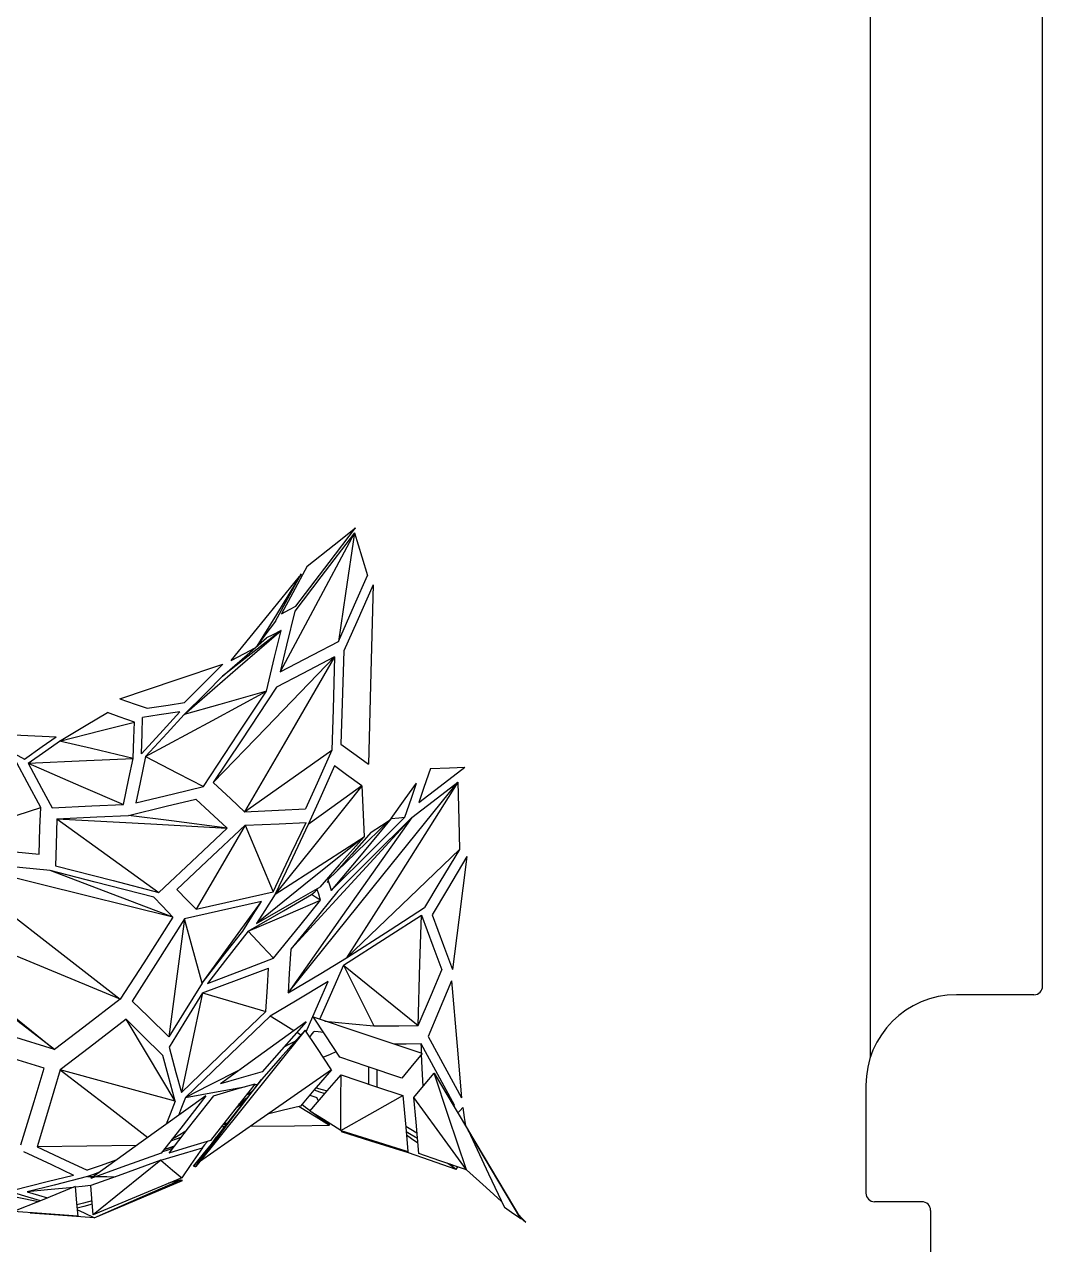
# Model space of a CAD drawing. Header units: millimetres. Extents: x -473 to 157, y -330 to 331.
# Drawn here: x 39.1 to 157.3, y -213 to -71.5 of the extents above; entities that cross this region are included whole.
import ezdxf

# ---------------------------------------------------------------- set-up
doc = ezdxf.new("R2010")
doc.units = ezdxf.units.MM

msp = doc.modelspace()

# ---------------------------------------------------------------- linework, layer by layer
at = {"color": 7, "linetype": 'Continuous', "lineweight": 25}
for p, q in [((137.25, -28.2), (137.25, -191.3)), ((157.25, -183), (157.25, -36.5)), ((156.25, -184), (147.25, -184)), ((136.75, -194.5), (136.75, -207)), ((143.25, -208), (137.75, -208)), ((144.25, -209), (144.25, -230))]:
    msp.add_line(p, q, dxfattribs=at)
at = {"color": 7, "linetype": 'Continuous'}
msp.add_line((52.16, -201.49), (40.62, -201.62), dxfattribs=at)
at = {"color": 7, "linetype": 'Continuous', "flags": 128}
for points in [[(70.64, -138.95), (74.51, -133.88), (77.56, -129.86)], [(71.96, -134.32), (75.08, -131.84), (77.56, -129.86)], [(77.43, -130.43), (72.59, -139.48), (68.82, -146.55)], [(77.43, -130.43), (73.54, -135.54), (70.5, -139.52)], [(77.43, -130.43), (76.38, -137.49), (75.56, -143.05)], [(77.43, -130.43), (78.28, -133.21), (78.95, -135.4)], [(71.96, -134.32), (70.28, -137.41), (68.96, -139.83)], [(63.12, -145.24), (67.55, -139.82), (71.06, -135.51)], [(71.26, -135.19), (68.37, -139.9), (66.1, -143.58)], [(68.26, -140.69), (69.94, -137.61), (71.26, -135.19)], [(70.92, -135.8), (71.1, -135.52), (71.23, -135.3)], [(71.13, -135.43), (71.19, -135.36), (71.23, -135.3)], [(75.56, -143.05), (77.45, -138.77), (78.95, -135.4)], [(79.59, -136.48), (77.69, -140.77), (76.2, -144.13)], [(79.59, -136.48), (79.29, -148.1), (79.05, -157.26)], [(70.5, -139.52), (69.56, -143.46), (68.82, -146.55)], [(68.96, -139.83), (69.9, -139.34), (70.64, -138.95)], [(68.26, -140.69), (67.05, -142.31), (66.1, -143.58)], [(57.68, -151.51), (63.91, -146.11), (68.91, -141.77)], [(68.91, -141.77), (65.09, -144.75), (62.13, -147.05)], [(62.13, -147.05), (64.98, -144.59), (67.24, -142.63)], [(67.22, -148.79), (68.17, -144.86), (68.91, -141.77)], [(68.91, -141.77), (67.97, -142.25), (67.24, -142.63)], [(63.12, -145.24), (64.68, -144.42), (65.92, -143.77)], [(66.15, -143.57), (66.26, -143.4), (66.34, -143.26)], [(68.82, -146.55), (72.58, -144.6), (75.56, -143.05)], [(76.2, -144.13), (76.01, -150.18), (75.86, -154.94)], [(50.23, -149.67), (56.85, -147.44), (62.16, -145.65)], [(57.72, -150.1), (60.2, -147.62), (62.16, -145.65)], [(75.13, -144.83), (67.2, -153.03), (61.05, -159.4)], [(75.13, -144.83), (69.26, -154.91), (64.68, -162.78)], [(75.13, -144.83), (71.35, -146.79), (68.39, -148.32)], [(75.13, -144.83), (74.94, -150.87), (74.8, -155.63)], [(57.68, -151.51), (60.17, -149.02), (62.13, -147.05)], [(68.39, -148.32), (64.27, -154.54), (61.05, -159.4)], [(50.23, -149.67), (51.99, -150.29), (53.38, -150.78)], [(53.2, -156.39), (60.96, -152.18), (67.22, -148.79)], [(67.22, -148.79), (61.83, -150.33), (57.68, -151.51)], [(59.9, -159.84), (63.99, -153.67), (67.22, -148.79)], [(43.22, -154.58), (46.32, -152.73), (48.77, -151.27)], [(51.91, -152.4), (50.14, -151.76), (48.77, -151.27)], [(52.72, -156.05), (55.22, -153.33), (57.19, -151.18)], [(57.19, -151.18), (54.76, -151.56), (52.86, -151.85)], [(53.38, -150.78), (55.8, -150.41), (57.72, -150.1)], [(43.22, -154.58), (48.05, -153.37), (51.91, -152.4)], [(51.76, -156.59), (51.84, -154.24), (51.91, -152.4)], [(52.72, -156.05), (52.8, -153.7), (52.86, -151.85)], [(53.2, -156.39), (55.71, -153.66), (57.68, -151.51)], [(33.53, -153.65), (36.67, -155.33), (39.17, -156.67)], [(33.53, -153.65), (38.72, -153.9), (42.83, -154.1)], [(39.17, -156.67), (41.22, -155.23), (42.83, -154.1)], [(39.56, -157.16), (41.61, -155.71), (43.22, -154.58)], [(51.76, -156.59), (46.93, -155.45), (43.22, -154.58)], [(64.68, -162.78), (70.33, -158.79), (74.8, -155.63)], [(74.8, -155.63), (73.09, -159.45), (71.76, -162.44)], [(75.86, -154.94), (77.64, -156.23), (79.05, -157.26)], [(39.56, -157.16), (46.33, -156.85), (51.76, -156.59)], [(50.64, -161.94), (51.27, -158.94), (51.76, -156.59)], [(53.2, -156.39), (52.58, -159.38), (52.08, -161.74)], [(53.2, -156.39), (56.91, -158.3), (59.9, -159.84)], [(41.03, -162.28), (39.46, -159.36), (38.25, -157.11)], [(39.56, -157.16), (41.12, -160.04), (42.36, -162.34)], [(39.56, -157.16), (45.69, -159.8), (50.64, -161.94)], [(75.11, -157.46), (73.41, -161.27), (72.07, -164.27)], [(78.29, -159.78), (76.51, -158.48), (75.11, -157.46)], [(84.89, -161.69), (87.88, -159.41), (90.25, -157.6)], [(86.23, -157.75), (85.48, -159.95), (84.89, -161.69)], [(86.23, -157.75), (88.46, -157.67), (90.25, -157.6)], [(52.08, -161.74), (56.43, -160.69), (59.9, -159.84)], [(61.05, -159.4), (63.08, -161.29), (64.68, -162.78)], [(78.29, -159.78), (72.66, -166.81), (68.24, -172.33)], [(69.74, -183.77), (80.73, -170.15), (89.43, -159.36)], [(78.29, -159.78), (74.8, -162.3), (72.07, -164.27)], [(89.43, -159.36), (82.21, -170.75), (76.52, -179.73)], [(78.29, -159.78), (78.43, -163.09), (78.54, -165.69)], [(81.69, -163.56), (83.32, -161.29), (84.63, -159.47)], [(83.28, -163.41), (84.04, -161.2), (84.63, -159.47)], [(84.07, -163.44), (87.06, -161.17), (89.43, -159.36)], [(89.43, -159.36), (89.52, -163.71), (89.6, -167.14)], [(28.18, -166.43), (35.41, -164.09), (41.03, -162.28)], [(40.84, -167.7), (40.95, -164.65), (41.03, -162.28)], [(42.36, -162.34), (46.98, -162.11), (50.64, -161.94)], [(51.23, -163.2), (55.57, -162.15), (59.03, -161.32)], [(62.65, -164.7), (60.62, -162.8), (59.03, -161.32)], [(64.68, -162.78), (68.63, -162.59), (71.76, -162.44)], [(42.92, -163.59), (42.82, -166.62), (42.75, -169.04)], [(42.92, -163.59), (47.55, -163.37), (51.23, -163.2)], [(42.92, -163.59), (49.45, -168.31), (54.75, -172.13)], [(42.92, -163.59), (53.81, -164.2), (62.65, -164.7)], [(62.65, -164.7), (56.19, -163.85), (51.23, -163.2)], [(64.74, -164.35), (68.69, -164.17), (71.81, -164.03)], [(67.98, -172.08), (70.13, -167.56), (71.81, -164.03)], [(84.07, -163.44), (76.05, -174.82), (69.74, -183.77)], [(84.07, -163.44), (76.16, -172.05), (70.03, -178.73)], [(81.69, -163.56), (77.56, -167.57), (74.34, -170.69)], [(74.73, -171.93), (79.49, -167.18), (83.28, -163.41)], [(81.69, -163.56), (77.81, -168.22), (74.73, -171.93)], [(84.07, -163.44), (79.24, -168.25), (75.49, -171.98)], [(79.38, -165.14), (80.56, -164.37), (81.5, -163.75)], [(81.69, -163.56), (82.57, -163.48), (83.28, -163.41)], [(54.75, -172.13), (59.17, -167.97), (62.65, -164.7)], [(64.74, -164.35), (60.31, -168.52), (56.83, -171.79)], [(64.74, -164.35), (61.57, -169.78), (59.07, -174.08)], [(64.74, -164.35), (66.55, -168.66), (67.98, -172.08)], [(72.07, -164.27), (69.93, -168.78), (68.24, -172.33)], [(79.38, -165.14), (77.11, -167.71), (75.32, -169.74)], [(28.18, -166.43), (35.26, -167.14), (40.84, -167.7)], [(78.54, -165.69), (71.57, -171.31), (66.08, -175.74)], [(68.24, -172.33), (74, -168.62), (78.54, -165.69)], [(78.54, -165.69), (75.67, -168.94), (73.41, -171.51)], [(56.36, -174.99), (41.08, -171.21), (29.4, -168.31)], [(42.13, -169.6), (34.99, -168.88), (29.4, -168.31)], [(29.4, -168.31), (40.86, -177.22), (50.27, -184.52)], [(76.52, -179.73), (83.84, -172.67), (89.6, -167.14)], [(89.6, -167.14), (87.34, -170.92), (85.55, -173.9)], [(90.47, -167.96), (88.21, -171.74), (86.43, -174.72)], [(90.47, -167.96), (89.53, -175.3), (88.79, -181.08)], [(56.36, -174.99), (48.31, -171.94), (42.13, -169.6)], [(54.14, -172.7), (47.37, -170.95), (42.13, -169.6)], [(42.75, -169.04), (49.42, -170.76), (54.75, -172.13)], [(74.38, -170.81), (74.3, -170.89), (74.25, -170.95)], [(74.25, -170.95), (74.32, -170.89), (74.39, -170.83)], [(74.34, -170.69), (74.56, -171.38), (74.73, -171.93)], [(50.27, -184.52), (32.98, -177.37), (19.8, -171.91)], [(19.8, -171.91), (32.36, -182.04), (42.64, -190.34)], [(56.83, -171.79), (58.08, -173.07), (59.07, -174.08)], [(59.07, -174.08), (64.06, -172.96), (67.98, -172.08)], [(65.09, -176.64), (69.2, -174.26), (72.43, -172.39)], [(66.08, -175.74), (70.18, -173.37), (73.41, -171.51)], [(68.24, -172.33), (67.03, -174.24), (66.08, -175.74)], [(75.49, -171.98), (72.43, -175.77), (70.03, -178.73)], [(72.43, -172.39), (72.82, -172.06), (73.12, -171.79)], [(73.49, -173.05), (72.89, -172.68), (72.43, -172.39)], [(73.49, -173.05), (73.28, -172.34), (73.12, -171.79)], [(56.36, -174.99), (55.12, -173.7), (54.14, -172.7)], [(66.64, -173.19), (61.65, -174.31), (57.73, -175.18)], [(59.75, -182.64), (63.64, -177.31), (66.64, -173.19)], [(64.47, -176.61), (65.69, -174.69), (66.64, -173.19)], [(65.09, -176.64), (69.73, -174.65), (73.49, -173.05)], [(68.05, -179.76), (71.1, -176), (73.49, -173.05)], [(76.52, -179.73), (81.57, -176.46), (85.55, -173.9)], [(42.64, -190.34), (31.14, -181.54), (22.41, -174.86)], [(56.36, -174.99), (52.98, -180.29), (50.27, -184.52)], [(57.73, -175.18), (54.35, -180.49), (51.65, -184.73)], [(57.73, -175.18), (56.71, -182.75), (55.89, -188.87)], [(59.75, -182.64), (58.61, -178.43), (57.73, -175.18)], [(76.15, -180.58), (81.21, -177.32), (85.19, -174.76)], [(84.83, -187.58), (85.03, -180.39), (85.19, -174.76)], [(85.19, -174.76), (86.51, -178.32), (87.55, -181.12)], [(86.43, -174.72), (87.75, -178.28), (88.79, -181.08)], [(59.75, -182.64), (62.41, -179.25), (64.47, -176.61)], [(65.09, -176.64), (62.46, -180), (60.37, -182.68)], [(65.09, -176.64), (66.73, -178.37), (68.05, -179.76)], [(70.03, -178.73), (69.87, -181.54), (69.74, -183.77)], [(59.79, -183.79), (64.05, -182.19), (67.47, -180.9)], [(60.37, -182.68), (64.64, -181.06), (68.05, -179.76)], [(67.15, -185.94), (67.33, -183.1), (67.47, -180.9)], [(69.74, -183.77), (73.52, -181.52), (76.52, -179.73)], [(76.15, -180.58), (74.61, -184.09), (73.39, -186.85)], [(76.15, -180.58), (78.11, -184.51), (79.66, -187.62)], [(76.15, -180.58), (81, -184.49), (84.83, -187.58)], [(74.38, -182.48), (70.59, -184.74), (67.64, -186.49)], [(71.83, -188.28), (73.26, -185.03), (74.38, -182.48)], [(84.83, -187.58), (86.35, -183.96), (87.55, -181.12)], [(88.69, -182.39), (87.18, -185.99), (85.99, -188.84)], [(88.69, -182.39), (89.35, -189.96), (89.86, -195.95)], [(59.75, -182.64), (57.6, -186.12), (55.89, -188.87)], [(59.79, -183.79), (57.63, -187.29), (55.92, -190.06)], [(59.79, -183.79), (58.44, -190.19), (57.35, -195.34)], [(59.79, -183.79), (63.85, -184.98), (67.15, -185.94)], [(50.27, -184.52), (46.02, -187.76), (42.64, -190.34)], [(55.89, -188.87), (53.5, -186.54), (51.65, -184.73)], [(57.35, -195.34), (62.83, -190.09), (67.15, -185.94)], [(67.64, -186.49), (62.12, -191.78), (57.81, -195.91)], [(70.39, -188.17), (68.84, -187.22), (67.64, -186.49)], [(85.29, -190.8), (78.22, -188.45), (72.68, -186.61)], [(75.73, -191.24), (74.03, -188.66), (72.68, -186.61)], [(42.64, -190.34), (37.64, -188.8), (33.74, -187.6)], [(50.96, -186.84), (46.69, -190.11), (43.29, -192.71)], [(56.63, -196.34), (53.42, -190.95), (50.96, -186.84)], [(55.21, -191.03), (52.82, -188.67), (50.96, -186.84)], [(71.71, -188.1), (64.52, -197.07), (59.03, -203.92)], [(71.82, -187.14), (66.24, -191.17), (61.88, -194.32)], [(71.71, -188.1), (68.85, -191.33), (66.64, -193.84)], [(71.82, -187.14), (68.95, -190.4), (66.73, -192.92)], [(74.75, -192.69), (73.05, -190.13), (71.71, -188.1)], [(74.01, -187.05), (77.17, -187.37), (79.66, -187.62)], [(79.66, -187.62), (82.56, -187.6), (84.83, -187.58)], [(70.57, -189.39), (69.82, -189.77), (69.24, -190.07)], [(71.21, -188.67), (70.94, -188.5), (70.73, -188.37)], [(72.24, -188.91), (72.53, -188.55), (72.76, -188.26)], [(73.84, -188.38), (73.23, -188.31), (72.76, -188.26)], [(85.99, -188.84), (88.16, -192.82), (89.86, -195.95)], [(41.44, -192.53), (36.42, -190.98), (32.51, -189.76)], [(55.92, -190.06), (56.71, -193), (57.35, -195.34)], [(73.8, -191.25), (74.64, -190.88), (75.3, -190.59)], [(85.17, -189.69), (83.42, -189.71), (82.04, -189.72)], [(85.29, -190.8), (83.97, -192.41), (82.94, -193.66)], [(89.05, -196.81), (86.88, -192.82), (85.17, -189.69)], [(85.22, -190.78), (85.19, -190.17), (85.17, -189.69)], [(85.39, -194.63), (85.3, -192.53), (85.22, -190.88)], [(56.63, -196.34), (55.83, -193.34), (55.21, -191.03)], [(82.94, -193.66), (78.89, -192.3), (75.73, -191.24)], [(79.11, -194.37), (79.11, -193.25), (79.1, -192.37)], [(38.73, -201.42), (40.26, -196.39), (41.44, -192.53)], [(43.29, -192.71), (41.81, -197.65), (40.62, -201.62)], [(56.63, -196.34), (49.1, -194.29), (43.29, -192.71)], [(43.29, -192.71), (48.92, -197.05), (53.46, -200.55)], [(64.2, -192.65), (60.6, -194.48), (57.81, -195.91)], [(74.75, -192.69), (66.1, -198.73), (59.47, -203.37)], [(66.73, -192.92), (64.02, -193.7), (61.88, -194.32)], [(74.75, -192.69), (72.73, -195.07), (71.17, -196.9)], [(72.27, -197.48), (74.27, -195.15), (75.87, -193.27)], [(75.85, -199.73), (75.86, -196.15), (75.87, -193.27)], [(75.87, -193.27), (79.88, -194.63), (83.05, -195.69)], [(80.01, -192.68), (80.02, -193.79), (80.02, -194.67)], [(84.33, -195.91), (85.64, -194.34), (86.68, -193.09)], [(90.42, -204.31), (88.35, -198.11), (86.68, -193.09)], [(86.68, -193.09), (92.36, -202.64), (96.72, -209.97)], [(86.68, -193.09), (88.88, -196.81), (90.6, -199.72)], [(57.81, -195.91), (61.62, -195.22), (64.67, -194.67)], [(59.03, -203.92), (63.26, -198.32), (66.64, -193.84)], [(65.9, -194.31), (62.99, -198.02), (60.73, -200.9)], [(61.06, -195.72), (63.78, -194.92), (65.9, -194.31)], [(66.64, -193.84), (63.72, -197.56), (61.46, -200.44)], [(65.78, -194.46), (66.02, -194.42), (66.21, -194.39)], [(72.76, -195.03), (73.39, -195.25), (73.89, -195.42)], [(72.97, -194.79), (73.7, -194.99), (74.27, -195.15)], [(60.18, -195.72), (52.69, -201.11), (46.86, -205.29)], [(60.18, -195.72), (57.28, -199.46), (55.02, -202.37)], [(56.63, -196.34), (56.05, -197.84), (55.59, -199.02)], [(61.06, -195.72), (58.15, -199.45), (55.9, -202.35)], [(57.81, -195.91), (57.35, -197.09), (57, -198.01)], [(63.73, -197.07), (64.25, -196.68), (64.65, -196.38)], [(64.94, -196.01), (64.42, -196.4), (64.02, -196.7)], [(65.52, -195.27), (65.13, -195.51), (64.82, -195.69)], [(72.25, -195.63), (72.7, -195.79), (73.05, -195.91)], [(73.25, -196.34), (73.14, -196.1), (73.05, -195.91)], [(73.89, -195.42), (73.96, -195.44), (74.01, -195.45)], [(75.85, -199.73), (79.84, -197.5), (83.05, -195.69)], [(83.05, -195.69), (83.38, -199.35), (83.63, -202.17)], [(90.42, -204.31), (87.04, -199.64), (84.33, -195.91)], [(84.88, -202.39), (84.58, -198.79), (84.33, -195.91)], [(71.17, -196.9), (69.03, -197.43), (67.36, -197.85)], [(71.02, -196.94), (72.98, -198.17), (74.52, -199.14)], [(72.29, -197.47), (71.74, -197.06), (71.31, -196.74)], [(75.85, -199.73), (73.85, -198.47), (72.27, -197.48)], [(74.52, -199.14), (73.38, -198.28), (72.48, -197.61)], [(88.95, -196.92), (89.01, -196.85), (89.05, -196.81)], [(90, -197.06), (89.68, -197.42), (89.43, -197.71)], [(90, -197.06), (90.16, -198.23), (90.29, -199.16)], [(61.99, -199.3), (62.2, -199.29), (62.36, -199.29)], [(62.18, -199.05), (62.34, -199.03), (62.46, -199)], [(62.25, -198.96), (62.5, -198.9), (62.7, -198.85)], [(62.46, -199), (62.55, -198.98), (62.62, -198.96)], [(65.35, -199.25), (70.46, -199.19), (74.52, -199.14)], [(74.52, -199.14), (74.43, -198.95), (74.36, -198.8)], [(84.68, -200.03), (83.95, -199.61), (83.37, -199.27)], [(60.73, -200.9), (58.03, -201.71), (55.9, -202.35)], [(56.14, -200.93), (56.8, -200.7), (57.33, -200.51)], [(57.86, -199.83), (56.96, -200.37), (56.25, -200.79)], [(59.03, -203.92), (60.39, -201.98), (61.46, -200.44)], [(75.85, -199.73), (80.19, -201.09), (83.63, -202.17)], [(75.87, -199.74), (75.91, -199.83), (75.94, -199.9)], [(83.71, -202.34), (79.34, -200.97), (75.94, -199.9)], [(84.73, -200.65), (84, -200.23), (83.43, -199.89)], [(84.78, -201.2), (84.04, -200.69), (83.46, -200.3)], [(96.72, -209.97), (93.32, -204.28), (90.6, -199.72)], [(90.6, -199.72), (92.97, -204.75), (94.82, -208.67)], [(39.05, -202.16), (42.28, -203.69), (44.84, -204.9)], [(40.62, -201.62), (43.85, -203.14), (46.42, -204.35)], [(54.98, -203.19), (57.7, -202.37), (59.81, -201.74)], [(56.31, -201.82), (55.66, -202.04), (55.15, -202.21)], [(56.44, -201.65), (55.81, -201.84), (55.31, -201.99)], [(56.53, -201.54), (55.86, -201.77), (55.34, -201.96)], [(59.81, -201.74), (58.45, -203.69), (57.39, -205.22)], [(61.03, -201.05), (59.75, -202.63), (58.75, -203.88)], [(58.75, -203.88), (59.91, -202.46), (60.83, -201.34)], [(60.37, -201.01), (60.04, -201.42), (59.78, -201.75)], [(83.71, -202.34), (83.45, -202.18), (83.24, -202.05)], [(83.55, -202.15), (83.64, -202.26), (83.71, -202.34)], [(17.99, -203.37), (30.83, -205.97), (40.77, -207.98)], [(49.85, -203.15), (47.93, -203.82), (46.42, -204.35)], [(54.98, -203.19), (50.43, -204.83), (46.84, -206.11)], [(55.02, -202.37), (50.45, -204.01), (46.86, -205.29)], [(54.98, -203.19), (50.56, -206.75), (47.12, -209.52)], [(54.98, -203.19), (56.34, -204.33), (57.39, -205.22)], [(89.23, -204.25), (86.15, -203.18), (83.71, -202.34)], [(90.42, -204.31), (87.32, -203.24), (84.88, -202.39)], [(89.23, -204.25), (88.65, -203.85), (88.2, -203.54)], [(89.23, -204.25), (88.83, -203.91), (88.51, -203.65)], [(37.84, -206.67), (41.8, -205.67), (44.84, -204.9)], [(46.45, -205.08), (42.58, -206.07), (39.48, -206.86)], [(47.84, -204.59), (47.06, -204.87), (46.45, -205.08)], [(47.76, -204.65), (47.03, -204.89), (46.45, -205.08)], [(46.45, -205.08), (46.85, -205.08), (47.16, -205.08)], [(47.45, -205.09), (48.69, -205.09), (49.67, -205.1)], [(58.75, -203.88), (58.9, -203.9), (59.03, -203.92)], [(89.23, -204.25), (89.33, -204.08), (89.4, -203.96)], [(90.42, -204.31), (92.69, -206.35), (94.48, -207.96)], [(45.04, -206.25), (41.02, -207.88), (37.89, -209.15)], [(44.83, -206.33), (41.83, -206.62), (39.48, -206.86)], [(46.85, -206.13), (45.84, -206.23), (45.04, -206.31)], [(45.04, -206.25), (45.2, -208.17), (45.33, -209.66)], [(47.12, -209.52), (46.97, -207.62), (46.84, -206.11)], [(57.39, -205.22), (51.65, -207.62), (47.12, -209.52)], [(47.23, -209.85), (52.86, -207.39), (57.22, -205.48)], [(47.23, -209.85), (52.99, -207.43), (57.49, -205.55)], [(57.22, -205.48), (56.46, -205.69), (55.86, -205.85)], [(57.49, -205.55), (57.34, -205.51), (57.22, -205.48)], [(41, -207.88), (38.8, -207.23), (37.08, -206.71)], [(39.48, -206.86), (40.79, -207.25), (41.82, -207.55)], [(46.99, -207.89), (46, -208.16), (45.22, -208.37)], [(45.33, -209.66), (41.17, -209.37), (37.89, -209.15)], [(40.15, -209.3), (39.96, -209.32), (39.81, -209.34)], [(47.23, -209.85), (43.08, -209.56), (39.81, -209.34)], [(47.02, -208.28), (46.03, -208.55), (45.25, -208.76)], [(47.23, -209.85), (46.13, -209.33), (45.27, -208.93)], [(96.72, -209.97), (95.66, -209.25), (94.82, -208.67)], [(96.4, -209.43), (96.9, -209.96), (97.3, -210.38)], [(96.58, -209.74), (96.98, -210.1), (97.3, -210.38)]]:
    msp.add_lwpolyline(points, dxfattribs=at)
at = {"color": 7, "linetype": 'Continuous', "lineweight": 25}
for centre, radius, start, end in [((156.25, -183), 1, 270, 360), ((147.25, -194.5), 10.5, 90, 180), ((137.75, -207), 1, 180, 270), ((143.25, -209), 1, 0, 90)]:
    msp.add_arc(centre, radius, start, end, dxfattribs=at)

doc.saveas('drawing.dxf')
